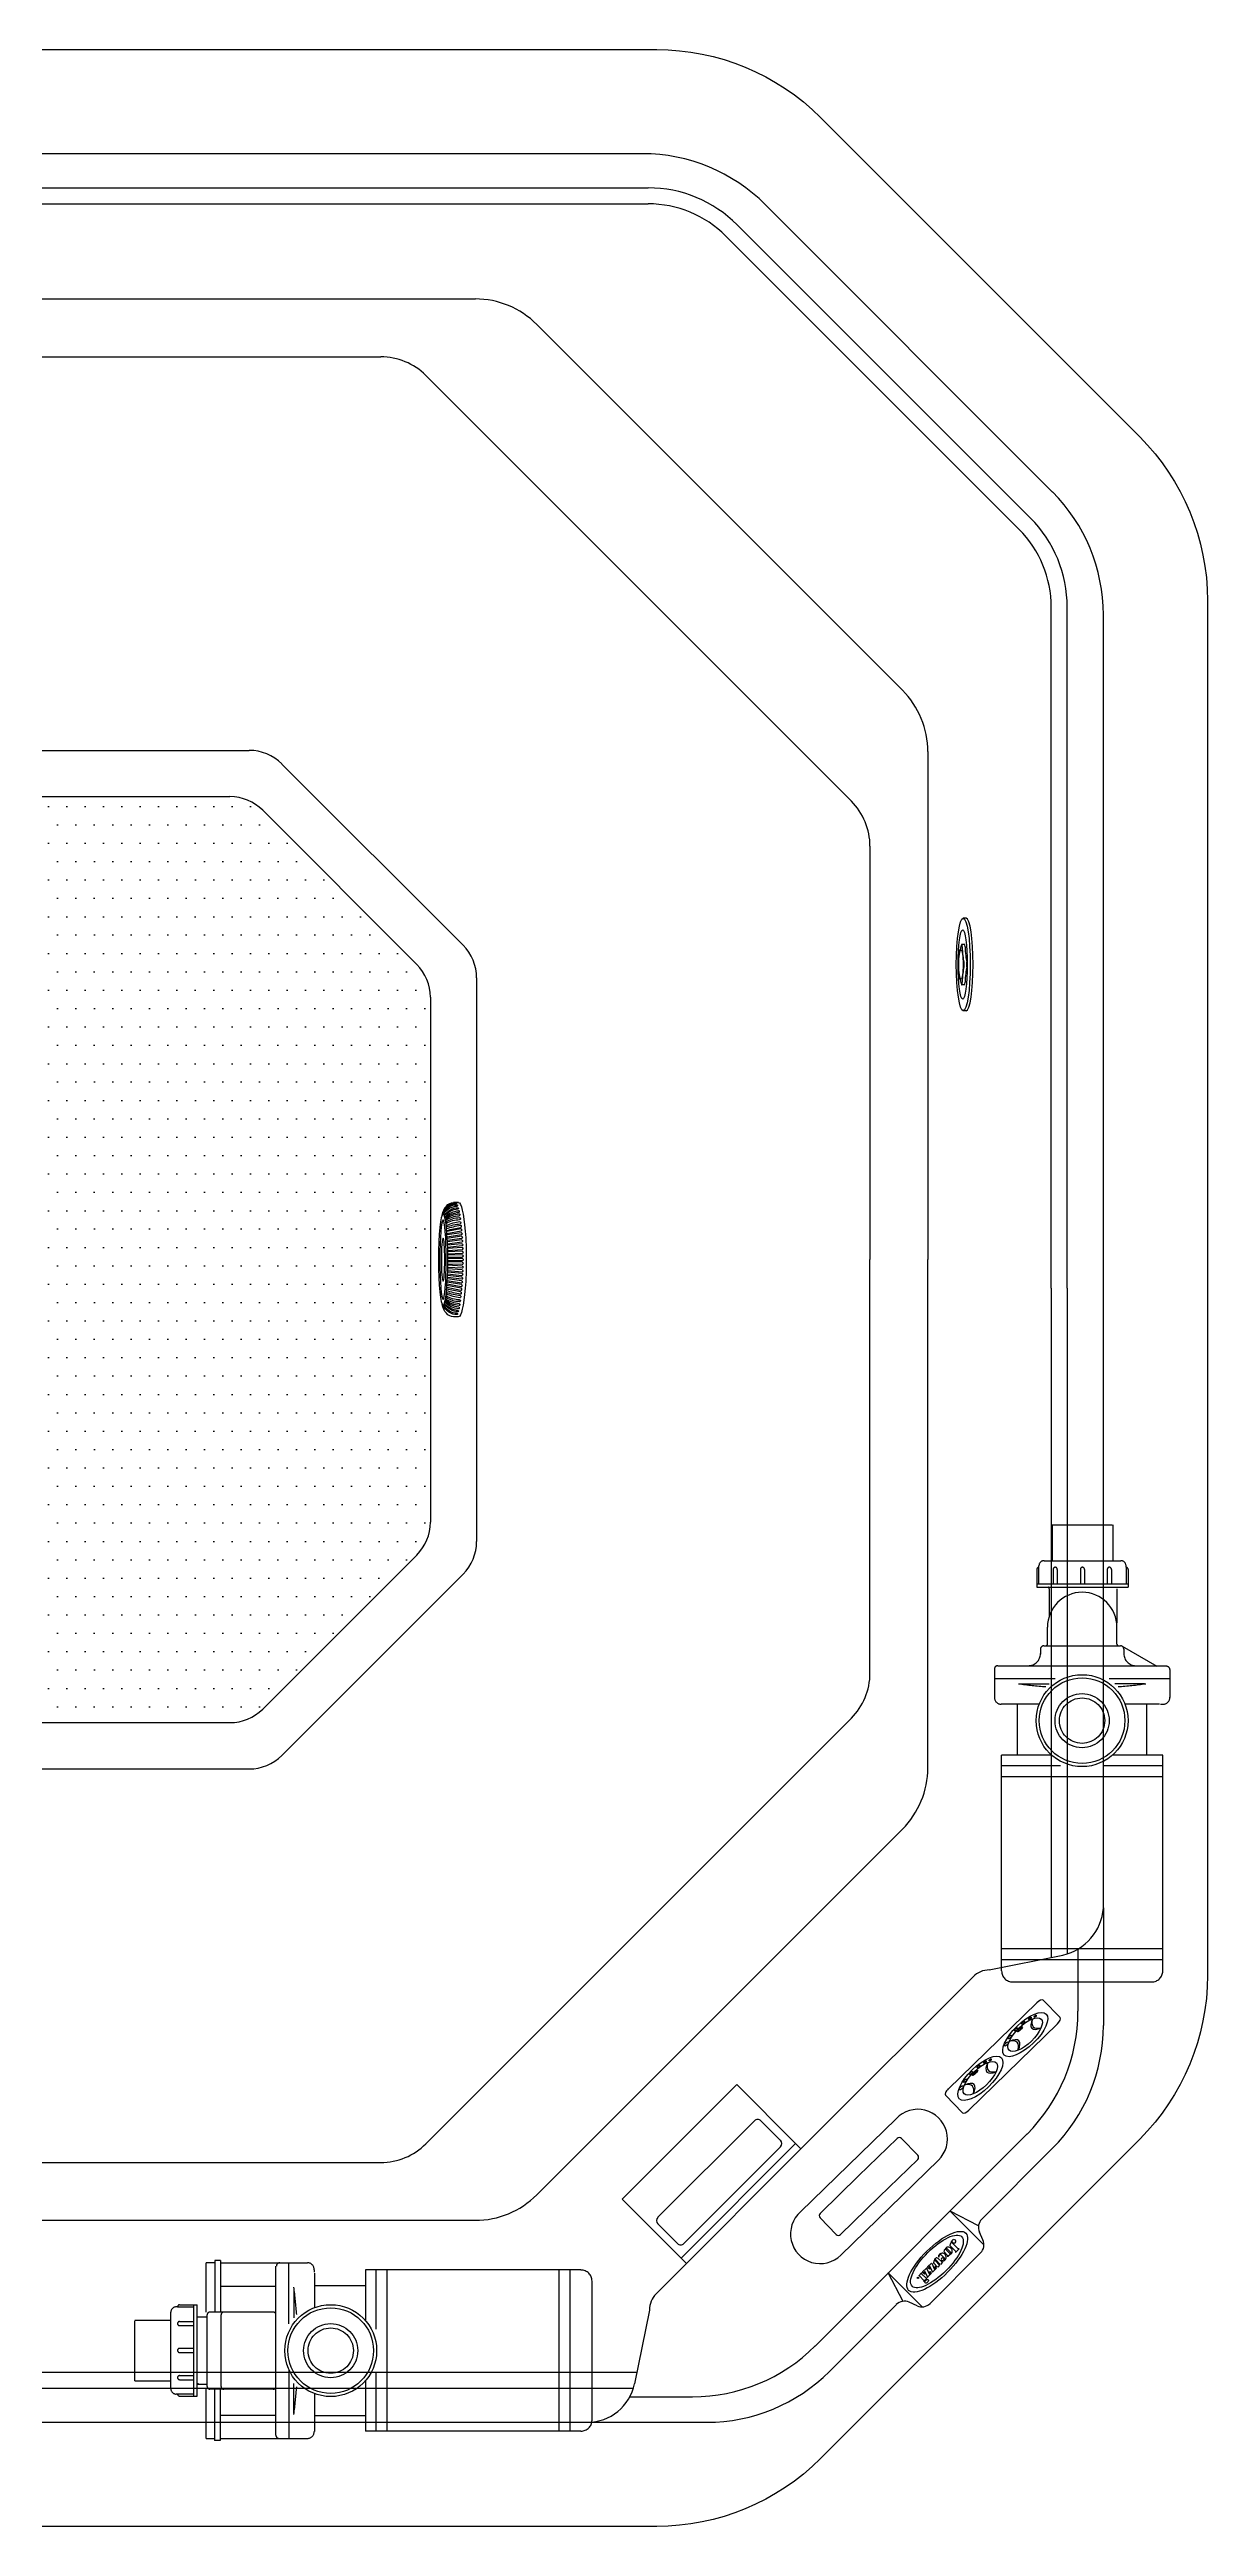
# Model space of a CAD drawing. Header units: millimetres. Extents: x -1154.73 to -1152.59, y 2260.96 to 2263.1.
# Drawn here: x -1153.588 to -1152.587, y 2260.955 to 2263.095 of the extents above; entities that cross this region are included whole.
import ezdxf
from ezdxf.enums import TextEntityAlignment as Align

# ---------------------------------------------------------------- set-up
doc = ezdxf.new("R2010")
doc.units = ezdxf.units.MM
doc.header["$LTSCALE"] = 10
doc.linetypes.add('HIDDEN', pattern=[0.375, 0.25, -0.125])
for name, color, linetype in [('dim2', 1, 'Continuous'), ('jacuzzi', 1, 'Continuous'), ('LCOTA02', 1, 'Continuous')]:
    doc.layers.add(name, color=color, linetype=linetype)
doc.styles.add('ROMANS', font='romans', dxfattribs={"height": 4})

# ---------------------------------------------------------------- blocks, each defined once
blk = doc.blocks.new('*E3')
at = {"layer": 'LCOTA02'}
for centre, start_param, end_param in [((14.6, 54.8), 6.283185, 7.661464), ((14.6, 25.2), 1.763314, 3.141593)]:
    blk.add_ellipse(centre, major_axis=(0, 2.68), ratio=0.3, start_param=start_param, end_param=end_param, dxfattribs=at)

msp = doc.modelspace()

# ---------------------------------------------------------------- hatches: boundary and pattern name
at = {"layer": 'dim2'}
h = msp.add_hatch(dxfattribs=at)
h.set_pattern_fill('DOTS', color=256, scale=0.01, style=0)
h.paths.add_polyline_path([(-1153.8854, 2261.6499, -0.198912), (-1153.9137, 2261.6616), (-1154.0468, 2261.7947, -0.198912), (-1154.0585, 2261.823), (-1154.0585, 2262.2767, -0.198912), (-1154.0468, 2262.305), (-1153.9137, 2262.4381, -0.198912), (-1153.8854, 2262.4499), (-1153.4317, 2262.4499, -0.198912), (-1153.4034, 2262.4381), (-1153.2702, 2262.305, -0.198912), (-1153.2585, 2262.2767), (-1153.2585, 2261.823, -0.198912), (-1153.2702, 2261.7947), (-1153.4034, 2261.6616, -0.198912), (-1153.4317, 2261.6499)])

# ---------------------------------------------------------------- linework, layer by layer
at = {"layer": 'jacuzzi'}
for p, q in [((-1153.0751, 2263.0054), (-1154.2385, 2263.0054)), ((-1153.6585, 2262.9759), (-1153.0703, 2262.9759)), ((-1153.6585, 2262.9621), (-1153.0703, 2262.9621)), ((-1152.7399, 2262.6906), (-1152.9933, 2262.944)), ((-1152.7207, 2262.7131), (-1152.9691, 2262.9615)), ((-1152.7497, 2262.6808), (-1153.0031, 2262.9342)), ((-1154.0974, 2262.8799), (-1153.2196, 2262.8799)), ((-1153.1665, 2262.8579), (-1152.8505, 2262.5418)), ((-1154.0157, 2262.8299), (-1153.3013, 2262.8299)), ((-1153.2624, 2262.8137), (-1152.8946, 2262.446)), ((-1152.7219, 2262.0254), (-1152.7219, 2262.6136)), ((-1152.708, 2262.0254), (-1152.708, 2262.6136)), ((-1152.6768, 2261.4898), (-1152.6768, 2262.6071)), ((-1153.9019, 2262.4899), (-1153.4151, 2262.4899)), ((-1153.3868, 2262.4781), (-1153.2302, 2262.3216)), ((-1152.8285, 2262.4888), (-1152.8285, 2262.0499)), ((-1153.8854, 2262.4499), (-1153.4317, 2262.4499)), ((-1153.4034, 2262.4381), (-1153.2702, 2262.305)), ((-1152.8785, 2262.4071), (-1152.8785, 2262.0499)), ((-1152.7954, 2262.3449), (-1152.7979, 2262.3449)), ((-1152.7967, 2262.3223), (-1152.7995, 2262.3223)), ((-1153.2185, 2262.2933), (-1153.2185, 2261.8064)), ((-1152.7967, 2262.2874), (-1152.7992, 2262.2874)), ((-1153.2585, 2262.2767), (-1153.2585, 2261.823)), ((-1152.7954, 2262.2649), (-1152.7979, 2262.2649)), ((-1153.2343, 2262.0993), (-1153.2385, 2262.0992)), ((-1153.2343, 2262.0993), (-1153.2385, 2262.0992)), ((-1153.2322, 2262.0764), (-1153.2443, 2262.0741)), ((-1153.232, 2262.0745), (-1153.2442, 2262.0721)), ((-1153.2319, 2262.0732), (-1153.2441, 2262.0712)), ((-1153.2317, 2262.0713), (-1153.244, 2262.0692)), ((-1153.2316, 2262.0701), (-1153.2439, 2262.0683)), ((-1153.2315, 2262.0681), (-1153.2438, 2262.0663)), ((-1153.2314, 2262.0669), (-1153.2438, 2262.0654)), ((-1153.2313, 2262.0649), (-1153.2437, 2262.0634)), ((-1153.2312, 2262.0637), (-1153.2437, 2262.0625)), ((-1153.2311, 2262.0617), (-1153.2436, 2262.0605)), ((-1153.2311, 2262.0605), (-1153.2436, 2262.0595)), ((-1153.231, 2262.0585), (-1153.2435, 2262.0576)), ((-1153.231, 2262.0573), (-1153.2435, 2262.0566)), ((-1153.2309, 2262.0553), (-1153.2435, 2262.0547)), ((-1153.2309, 2262.0541), (-1153.2435, 2262.0537)), ((-1153.2309, 2262.0521), (-1153.2435, 2262.0518)), ((-1153.2309, 2262.0476), (-1153.2435, 2262.0479)), ((-1153.2309, 2262.0457), (-1153.2435, 2262.046)), ((-1153.2309, 2262.0444), (-1153.2435, 2262.045)), ((-1153.2308, 2262.0508), (-1153.2434, 2262.0508)), ((-1153.2308, 2262.0489), (-1153.2434, 2262.0489)), ((-1152.8785, 2261.6926), (-1152.8785, 2262.0499)), ((-1152.8285, 2261.6109), (-1152.8285, 2262.0499)), ((-1153.2322, 2262.0233), (-1153.2443, 2262.0257)), ((-1153.232, 2262.0252), (-1153.2442, 2262.0276)), ((-1153.2319, 2262.0265), (-1153.2441, 2262.0286)), ((-1153.2317, 2262.0284), (-1153.244, 2262.0305)), ((-1153.2316, 2262.0297), (-1153.2439, 2262.0315)), ((-1153.2314, 2262.0329), (-1153.2438, 2262.0344)), ((-1153.2315, 2262.0316), (-1153.2438, 2262.0334)), ((-1153.2312, 2262.036), (-1153.2437, 2262.0373)), ((-1153.2313, 2262.0348), (-1153.2437, 2262.0363)), ((-1153.2311, 2262.0392), (-1153.2436, 2262.0402)), ((-1153.2311, 2262.038), (-1153.2436, 2262.0392)), ((-1153.231, 2262.0425), (-1153.2435, 2262.0431)), ((-1153.231, 2262.0412), (-1153.2435, 2262.0421)), ((-1152.7219, 2262.0254), (-1152.7219, 2261.447)), ((-1152.708, 2262.0254), (-1152.708, 2261.4498)), ((-1153.2343, 2262.0004), (-1153.2385, 2262.0005)), ((-1153.4034, 2261.6616), (-1153.2702, 2261.7947)), ((-1153.3868, 2261.6216), (-1153.2302, 2261.7781)), ((-1153.8854, 2261.6499), (-1153.4317, 2261.6499)), ((-1153.2624, 2261.286), (-1152.8946, 2261.6537)), ((-1153.9019, 2261.6099), (-1153.4151, 2261.6099)), ((-1153.1665, 2261.2418), (-1152.8505, 2261.5579)), ((-1152.6768, 2261.4898), (-1152.6768, 2261.3882)), ((-1152.7754, 2261.4362), (-1152.7118, 2261.4491)), ((-1152.6988, 2261.4544), (-1152.6988, 2261.4005)), ((-1152.7894, 2261.4304), (-1152.9264, 2261.2934)), ((-1152.8109, 2261.3333), (-1152.7343, 2261.4079)), ((-1152.7141, 2261.395), (-1152.7289, 2261.4101)), ((-1152.7165, 2261.3896), (-1152.7931, 2261.315)), ((-1153.0926, 2261.2383), (-1152.9937, 2261.3371)), ((-1152.9428, 2261.2862), (-1152.9937, 2261.3371)), ((-1152.8133, 2261.328), (-1152.7986, 2261.3128)), ((-1153.0619, 2261.2225), (-1152.9784, 2261.3059)), ((-1152.9559, 2261.289), (-1152.9728, 2261.3059)), ((-1152.9386, 2261.2272), (-1152.8559, 2261.3077)), ((-1153.0634, 2261.1564), (-1152.9264, 2261.2934)), ((-1153.0417, 2261.1873), (-1152.9428, 2261.2862)), ((-1153.0417, 2261.1873), (-1152.9428, 2261.2862)), ((-1153.0393, 2261.1999), (-1152.9559, 2261.2834)), ((-1152.9385, 2261.2819), (-1152.9428, 2261.2862)), ((-1152.7427, 2261.2945), (-1152.9259, 2261.1113)), ((-1152.8883, 2261.2582), (-1152.8549, 2261.2907)), ((-1152.8512, 2261.2906), (-1152.8372, 2261.2762)), ((-1152.7819, 2261.2209), (-1152.7207, 2261.2821)), ((-1154.0157, 2261.2699), (-1153.3013, 2261.2699)), ((-1152.8883, 2261.2582), (-1152.9216, 2261.2258)), ((-1152.9037, 2261.1897), (-1152.8194, 2261.2718)), ((-1152.8706, 2261.2401), (-1152.8373, 2261.2725)), ((-1153.0417, 2261.1873), (-1153.0926, 2261.2383)), ((-1152.8706, 2261.2401), (-1152.9039, 2261.2076)), ((-1154.0974, 2261.2199), (-1153.2196, 2261.2199)), ((-1153.045, 2261.1999), (-1153.0619, 2261.2168)), ((-1152.9216, 2261.2221), (-1152.9077, 2261.2077)), ((-1152.78, 2261.1986), (-1152.8093, 2261.2279)), ((-1152.7848, 2261.215), (-1152.8093, 2261.2279)), ((-1152.7809, 2261.203), (-1152.7839, 2261.2097)), ((-1152.7829, 2261.1918), (-1152.8266, 2261.148)), ((-1152.8193, 2261.1886), (-1152.819, 2261.1883)), ((-1152.8193, 2261.1886), (-1152.819, 2261.1883)), ((-1152.8171, 2261.19), (-1152.8142, 2261.1872)), ((-1152.8171, 2261.19), (-1152.8142, 2261.1872)), ((-1152.8111, 2261.1893), (-1152.8148, 2261.1929)), ((-1152.8111, 2261.1893), (-1152.8148, 2261.1929)), ((-1152.8134, 2261.1948), (-1152.8137, 2261.1951)), ((-1152.8134, 2261.1948), (-1152.8137, 2261.1951)), ((-1152.8114, 2261.1888), (-1152.8111, 2261.1891)), ((-1152.8114, 2261.1888), (-1152.8111, 2261.1891)), ((-1152.8113, 2261.1885), (-1152.8114, 2261.1886)), ((-1152.8113, 2261.1885), (-1152.8114, 2261.1886)), ((-1152.8091, 2261.1905), (-1152.8111, 2261.1885)), ((-1152.8091, 2261.1905), (-1152.8111, 2261.1885)), ((-1152.8043, 2261.193), (-1152.8096, 2261.1982)), ((-1152.8043, 2261.193), (-1152.8096, 2261.1982)), ((-1152.8091, 2261.1907), (-1152.8091, 2261.1907)), ((-1152.8091, 2261.1907), (-1152.8091, 2261.1907)), ((-1152.8079, 2261.2008), (-1152.8023, 2261.1952)), ((-1152.8079, 2261.2008), (-1152.8023, 2261.1952)), ((-1152.8047, 2261.1926), (-1152.8043, 2261.193)), ((-1152.8047, 2261.1926), (-1152.8043, 2261.193)), ((-1152.8046, 2261.1923), (-1152.8047, 2261.1924)), ((-1152.8046, 2261.1923), (-1152.8047, 2261.1924)), ((-1152.8016, 2261.195), (-1152.8044, 2261.1923)), ((-1152.8016, 2261.195), (-1152.8044, 2261.1923)), ((-1152.8021, 2261.1952), (-1152.802, 2261.1953)), ((-1152.8021, 2261.1952), (-1152.802, 2261.1953)), ((-1152.8018, 2261.1953), (-1152.8016, 2261.1952)), ((-1152.8018, 2261.1953), (-1152.8016, 2261.1952)), ((-1153.0374, 2261.183), (-1153.0417, 2261.1873)), ((-1152.8335, 2261.1451), (-1152.8628, 2261.1744)), ((-1152.8498, 2261.1499), (-1152.8628, 2261.1744)), ((-1152.834, 2261.1744), (-1152.8364, 2261.172)), ((-1152.8364, 2261.1719), (-1152.8363, 2261.1718)), ((-1152.8339, 2261.1744), (-1152.8338, 2261.1743)), ((-1152.8297, 2261.1787), (-1152.8331, 2261.1753)), ((-1152.8331, 2261.1752), (-1152.8315, 2261.1735)), ((-1152.8314, 2261.1763), (-1152.8289, 2261.1707)), ((-1152.8311, 2261.1738), (-1152.8314, 2261.1735)), ((-1152.8296, 2261.1786), (-1152.8271, 2261.1731)), ((-1152.8253, 2261.183), (-1152.8288, 2261.1796)), ((-1152.8253, 2261.183), (-1152.8288, 2261.1796)), ((-1152.8288, 2261.1795), (-1152.8271, 2261.1779)), ((-1152.8253, 2261.1742), (-1152.8288, 2261.1707)), ((-1152.8271, 2261.1806), (-1152.8246, 2261.175)), ((-1152.8268, 2261.1781), (-1152.827, 2261.1779)), ((-1152.8267, 2261.1757), (-1152.8269, 2261.1755)), ((-1152.8253, 2261.1743), (-1152.8266, 2261.1757)), ((-1152.8252, 2261.183), (-1152.8228, 2261.1775)), ((-1152.8209, 2261.1786), (-1152.8245, 2261.175)), ((-1152.8224, 2261.18), (-1152.8226, 2261.1799)), ((-1152.8224, 2261.18), (-1152.8226, 2261.1799)), ((-1152.8209, 2261.1787), (-1152.8223, 2261.18)), ((-1152.8184, 2261.1811), (-1152.82, 2261.1795)), ((-1152.8184, 2261.1811), (-1152.82, 2261.1795)), ((-1152.8164, 2261.1839), (-1152.8195, 2261.187)), ((-1152.8164, 2261.1839), (-1152.8195, 2261.187)), ((-1152.8158, 2261.1838), (-1152.8177, 2261.1818)), ((-1152.8158, 2261.1838), (-1152.8177, 2261.1818)), ((-1152.8161, 2261.1841), (-1152.8163, 2261.1839)), ((-1152.8161, 2261.1841), (-1152.8163, 2261.1839)), ((-1152.816, 2261.1841), (-1152.8158, 2261.1839)), ((-1152.816, 2261.1841), (-1152.8158, 2261.1839)), ((-1152.9135, 2261.0893), (-1152.8558, 2261.147)), ((-1152.8378, 2261.146), (-1152.8446, 2261.1491)), ((-1153.0692, 2261.1423), (-1153.0821, 2261.0787)), ((-1153.6585, 2261.0887), (-1153.0801, 2261.0887)), ((-1153.6585, 2261.0749), (-1153.083, 2261.0749)), ((-1153.0861, 2261.0674), (-1153.0319, 2261.0674)), ((-1154.2385, 2261.0454), (-1153.1228, 2261.0454)), ((-1153.1228, 2261.0454), (-1153.0196, 2261.0454))]:
    msp.add_line(p, q, dxfattribs=at)
at = {"layer": 'jacuzzi', "linetype": 'HIDDEN'}
for p, q in [((-1152.7211, 2261.8208), (-1152.7211, 2261.7898)), ((-1152.7211, 2261.8208), (-1152.6729, 2261.8208)), ((-1152.721, 2261.8208), (-1152.721, 2261.7898)), ((-1152.721, 2261.8208), (-1152.6691, 2261.8208)), ((-1152.6765, 2261.8208), (-1152.6729, 2261.8208)), ((-1152.6729, 2261.8208), (-1152.6692, 2261.8208)), ((-1152.6686, 2261.8208), (-1152.6686, 2261.7898)), ((-1152.7281, 2261.7898), (-1152.6617, 2261.7898)), ((-1152.728, 2261.7898), (-1152.6617, 2261.7898)), ((-1152.7343, 2261.7699), (-1152.6554, 2261.7699)), ((-1152.7343, 2261.7669), (-1152.6554, 2261.7669)), ((-1152.7325, 2261.7699), (-1152.7325, 2261.7853)), ((-1152.7238, 2261.7662), (-1152.7238, 2261.7657)), ((-1152.6572, 2261.7841), (-1152.6572, 2261.7853)), ((-1152.6572, 2261.7841), (-1152.6572, 2261.7853)), ((-1152.6572, 2261.7841), (-1152.6572, 2261.7699)), ((-1152.7237, 2261.7654), (-1152.7237, 2261.7417)), ((-1152.6653, 2261.7654), (-1152.6653, 2261.7362)), ((-1152.7252, 2261.7177), (-1152.7252, 2261.7325)), ((-1152.6651, 2261.7177), (-1152.6651, 2261.7325)), ((-1152.7311, 2261.7134), (-1152.7311, 2261.709)), ((-1152.7283, 2261.7162), (-1152.662, 2261.7162)), ((-1152.6606, 2261.7159), (-1152.6306, 2261.6986)), ((-1152.6592, 2261.7134), (-1152.6592, 2261.7095)), ((-1152.771, 2261.6957), (-1152.771, 2261.6872)), ((-1152.771, 2261.6886), (-1152.771, 2261.6718)), ((-1152.771, 2261.6886), (-1152.771, 2261.6718)), ((-1152.771, 2261.6879), (-1152.7185, 2261.6879)), ((-1152.7681, 2261.699), (-1152.6222, 2261.699)), ((-1152.7492, 2261.6835), (-1152.7236, 2261.6835)), ((-1152.6719, 2261.6879), (-1152.6193, 2261.6879)), ((-1152.6412, 2261.6835), (-1152.6668, 2261.6835)), ((-1152.6193, 2261.6957), (-1152.6193, 2261.6716)), ((-1152.7628, 2261.6658), (-1152.765, 2261.6658)), ((-1152.7628, 2261.6658), (-1152.765, 2261.6658)), ((-1152.7512, 2261.6658), (-1152.7512, 2261.6217)), ((-1152.6392, 2261.6217), (-1152.6392, 2261.6658)), ((-1152.6275, 2261.6658), (-1152.6253, 2261.6658)), ((-1152.6275, 2261.6658), (-1152.6253, 2261.6658)), ((-1152.7648, 2261.4354), (-1152.7648, 2261.6217)), ((-1152.7213, 2261.6217), (-1152.7648, 2261.6217)), ((-1152.7512, 2261.6217), (-1152.7648, 2261.6217)), ((-1152.6255, 2261.6217), (-1152.6692, 2261.6217)), ((-1152.6275, 2261.6217), (-1152.6633, 2261.6217)), ((-1152.6255, 2261.6217), (-1152.6633, 2261.6217)), ((-1152.6275, 2261.6217), (-1152.6633, 2261.6217)), ((-1152.6255, 2261.4354), (-1152.6255, 2261.6217)), ((-1152.7139, 2261.6127), (-1152.7648, 2261.6127)), ((-1152.6255, 2261.6031), (-1152.7648, 2261.6031)), ((-1152.6255, 2261.6127), (-1152.6766, 2261.6127)), ((-1152.6255, 2261.4544), (-1152.7648, 2261.4544)), ((-1152.6255, 2261.4449), (-1152.7648, 2261.4449)), ((-1152.635, 2261.4258), (-1152.7552, 2261.4258)), ((-1153.4524, 2261.1406), (-1153.4524, 2261.1832)), ((-1153.4448, 2261.1832), (-1153.4524, 2261.1832)), ((-1153.4448, 2261.1851), (-1153.4448, 2261.1406)), ((-1153.44, 2261.1851), (-1153.4448, 2261.1851)), ((-1153.44, 2261.1851), (-1153.44, 2261.1406)), ((-1153.44, 2261.1832), (-1153.3646, 2261.1832)), ((-1153.392, 2261.0343), (-1153.392, 2261.1803)), ((-1153.3809, 2261.1306), (-1153.3809, 2261.1832)), ((-1153.3587, 2261.175), (-1153.3587, 2261.1772)), ((-1153.3587, 2261.175), (-1153.3587, 2261.1772)), ((-1153.1283, 2261.177), (-1153.3146, 2261.177)), ((-1153.3146, 2261.177), (-1153.3146, 2261.1333)), ((-1153.3146, 2261.177), (-1153.3146, 2261.1392)), ((-1153.3146, 2261.1749), (-1153.3146, 2261.1392)), ((-1153.3146, 2261.1749), (-1153.3146, 2261.1392)), ((-1153.3056, 2261.177), (-1153.3056, 2261.1259)), ((-1153.2961, 2261.177), (-1153.2961, 2261.0377)), ((-1153.1474, 2261.177), (-1153.1474, 2261.0377)), ((-1153.1379, 2261.177), (-1153.1379, 2261.0377)), ((-1153.1188, 2261.1674), (-1153.1188, 2261.0473)), ((-1153.4629, 2261.068), (-1153.4629, 2261.1469)), ((-1153.4599, 2261.068), (-1153.4599, 2261.1469)), ((-1153.44, 2261.163), (-1153.392, 2261.163)), ((-1153.3764, 2261.1613), (-1153.3764, 2261.1357)), ((-1153.3146, 2261.1632), (-1153.3587, 2261.1632)), ((-1153.5138, 2261.1337), (-1153.4828, 2261.1337)), ((-1153.5138, 2261.1295), (-1153.5138, 2261.1332)), ((-1153.5138, 2261.0813), (-1153.5138, 2261.1332)), ((-1153.5138, 2261.1258), (-1153.5138, 2261.1295)), ((-1153.5138, 2261.0813), (-1153.5138, 2261.1295)), ((-1153.4828, 2261.0743), (-1153.4828, 2261.1406)), ((-1153.4828, 2261.0743), (-1153.4828, 2261.1406)), ((-1153.477, 2261.1451), (-1153.4783, 2261.1451)), ((-1153.477, 2261.1451), (-1153.4783, 2261.1451)), ((-1153.477, 2261.1451), (-1153.4629, 2261.1451)), ((-1153.4599, 2261.1364), (-1153.4524, 2261.1364)), ((-1153.4514, 2261.0764), (-1153.4514, 2261.1382)), ((-1153.3943, 2261.1406), (-1153.449, 2261.1406)), ((-1153.4394, 2261.0764), (-1153.4394, 2261.1382)), ((-1153.5138, 2261.0813), (-1153.4828, 2261.0813)), ((-1153.5138, 2261.0813), (-1153.4828, 2261.0813)), ((-1153.3806, 2261.0315), (-1153.3806, 2261.0906)), ((-1153.3146, 2261.0812), (-1153.3146, 2261.0377)), ((-1153.3056, 2261.0886), (-1153.3056, 2261.0377)), ((-1153.4629, 2261.0698), (-1153.4783, 2261.0698)), ((-1153.4599, 2261.0784), (-1153.4524, 2261.0784)), ((-1153.4592, 2261.0785), (-1153.4587, 2261.0785)), ((-1153.4524, 2261.0315), (-1153.4524, 2261.0741)), ((-1153.3943, 2261.074), (-1153.449, 2261.074)), ((-1153.445, 2261.074), (-1153.445, 2261.0296)), ((-1153.4402, 2261.074), (-1153.4402, 2261.0296)), ((-1153.3764, 2261.0533), (-1153.3764, 2261.0788)), ((-1153.4402, 2261.0517), (-1153.392, 2261.0517)), ((-1153.3587, 2261.0513), (-1153.3146, 2261.0513)), ((-1153.3587, 2261.0396), (-1153.3587, 2261.0375)), ((-1153.3587, 2261.0396), (-1153.3587, 2261.0375)), ((-1153.3146, 2261.0513), (-1153.3146, 2261.0377)), ((-1153.4524, 2261.0315), (-1153.445, 2261.0315)), ((-1153.4402, 2261.0296), (-1153.445, 2261.0296)), ((-1153.4402, 2261.0315), (-1153.3648, 2261.0315)), ((-1153.3891, 2261.0315), (-1153.3806, 2261.0315)), ((-1153.3887, 2261.0315), (-1153.3801, 2261.0315)), ((-1153.3815, 2261.0315), (-1153.3648, 2261.0315)), ((-1153.1283, 2261.0377), (-1153.3146, 2261.0377))]:
    msp.add_line(p, q, dxfattribs=at)
at = {"layer": 'jacuzzi', "color": 3}
msp.add_lwpolyline([(-1154.6682, 2261.29, -0.198912), (-1154.7268, 2261.4314), (-1154.7268, 2262.6194, -0.198912), (-1154.6682, 2262.7608), (-1154.3922, 2263.0368, -0.198912), (-1154.2508, 2263.0954), (-1153.0628, 2263.0954, -0.198912), (-1152.9214, 2263.0368), (-1152.6454, 2262.7608, -0.198912), (-1152.5868, 2262.6194), (-1152.5868, 2261.4314, -0.198912), (-1152.6454, 2261.29), (-1152.9214, 2261.014, -0.198912), (-1153.0628, 2260.9554), (-1154.2508, 2260.9554, -0.198912), (-1154.3922, 2261.014)], format="xyb", close=True, dxfattribs=at)
at = {"layer": 'jacuzzi', "linetype": 'HIDDEN'}
for points in [[(-1152.7343, 2261.7823), (-1152.7343, 2261.7669)], [(-1152.7202, 2261.7823), (-1152.7202, 2261.7699)], [(-1152.7166, 2261.7823), (-1152.7166, 2261.7699)], [(-1152.6967, 2261.7823), (-1152.6967, 2261.7699)], [(-1152.6931, 2261.7823), (-1152.6931, 2261.7699)], [(-1152.6734, 2261.7823), (-1152.6734, 2261.7699)], [(-1152.6698, 2261.7823), (-1152.6698, 2261.7699)], [(-1152.6554, 2261.7823), (-1152.6554, 2261.7669)], [(-1152.7323, 2261.6658), (-1152.7562, 2261.6658), (-1152.7628, 2261.6658)], [(-1152.7512, 2261.6658), (-1152.7562, 2261.6658), (-1152.7628, 2261.6658)], [(-1152.6282, 2261.6658), (-1152.6581, 2261.6658)], [(-1153.3587, 2261.1743), (-1153.3587, 2261.1443)], [(-1153.4752, 2261.1469), (-1153.4599, 2261.1469)], [(-1153.4752, 2261.1325), (-1153.4629, 2261.1325)], [(-1153.4752, 2261.1289), (-1153.4629, 2261.1289)], [(-1153.4752, 2261.1093), (-1153.4629, 2261.1093)], [(-1153.4752, 2261.1057), (-1153.4629, 2261.1057)], [(-1153.4752, 2261.0858), (-1153.4629, 2261.0858)], [(-1153.4752, 2261.0822), (-1153.4629, 2261.0822)], [(-1153.4752, 2261.068), (-1153.4599, 2261.068)], [(-1153.3587, 2261.0702), (-1153.3587, 2261.0463), (-1153.3587, 2261.0396)], [(-1153.3587, 2261.0513), (-1153.3587, 2261.0463), (-1153.3587, 2261.0396)]]:
    msp.add_lwpolyline(points, dxfattribs=at)
at = {"layer": 'jacuzzi'}
msp.add_lwpolyline([(-1152.8127, 2261.1943), (-1152.8099, 2261.1915, 1), (-1152.8088, 2261.1925), (-1152.8117, 2261.1953, 1)], format="xyb", close=True, dxfattribs=at)
msp.add_lwpolyline([(-1152.8127, 2261.1943), (-1152.8099, 2261.1915, 1), (-1152.8088, 2261.1925), (-1152.8117, 2261.1953, 1)], format="xyb", close=True, dxfattribs=at)
for points in [[(-1152.8358, 2261.1718), (-1152.8319, 2261.1679, -0.309408), (-1152.8319, 2261.1678, 0.090701), (-1152.8321, 2261.167, 0.365017), (-1152.832, 2261.1669), (-1152.8319, 2261.1669, 0.451807), (-1152.8317, 2261.167, -0.178007), (-1152.8313, 2261.1679)], [(-1152.8313, 2261.1678), (-1152.8294, 2261.1697, 0.414214), (-1152.8294, 2261.1699), (-1152.8297, 2261.1701, 0.414214), (-1152.8298, 2261.1701), (-1152.8299, 2261.1699, -0.414214), (-1152.83, 2261.1699), (-1152.8339, 2261.1738)], [(-1152.8227, 2261.1859, 0.062974), (-1152.8236, 2261.1833, 0.257829), (-1152.8234, 2261.1828), (-1152.8201, 2261.1795)], [(-1152.8227, 2261.1859, 0.062974), (-1152.8236, 2261.1833, 0.257829), (-1152.8234, 2261.1828), (-1152.8201, 2261.1795)], [(-1152.8178, 2261.1818), (-1152.8217, 2261.1857, 0.135484), (-1152.8218, 2261.1858, 0.597309), (-1152.8223, 2261.1852, 0.11277), (-1152.8223, 2261.1851), (-1152.8184, 2261.1812)], [(-1152.8178, 2261.1818), (-1152.8217, 2261.1857, 0.135484), (-1152.8218, 2261.1858, 0.597309), (-1152.8223, 2261.1852, 0.11277), (-1152.8223, 2261.1851), (-1152.8184, 2261.1812)]]:
    msp.add_lwpolyline(points, format="xyb", dxfattribs=at)
at = {"layer": 'jacuzzi', "linetype": 'HIDDEN'}
for centre, radius in [((-1152.6952, 2261.6516), 0.0397), ((-1152.6952, 2261.6516), 0.037), ((-1152.6952, 2261.6516), 0.0234), ((-1152.6952, 2261.6516), 0.0196), ((-1153.3446, 2261.1073), 0.0397), ((-1153.3446, 2261.1073), 0.037), ((-1153.3446, 2261.1073), 0.0234), ((-1153.3446, 2261.1073), 0.0196)]:
    msp.add_circle(centre, radius, dxfattribs=at)
at = {"layer": 'jacuzzi'}
msp.add_circle((-1152.837, 2261.1702), 0.000616, dxfattribs=at)
for centre, radius, start, end in [((-1153.0751, 2262.8554), 0.15, 44.9992, 90), ((-1153.0703, 2262.867), 0.1089, 45, 90), ((-1153.0703, 2262.867), 0.0951, 45, 90), ((-1153.2196, 2262.8049), 0.075, 45, 90), ((-1153.3013, 2262.7749), 0.055, 45, 90), ((-1152.8268, 2262.6071), 0.15, 0, 44.9992), ((-1152.8169, 2262.6136), 0.1089, 0, 45), ((-1152.8169, 2262.6136), 0.0951, 0, 45), ((-1152.9035, 2262.4888), 0.075, 0, 45), ((-1153.4151, 2262.4499), 0.04, 45, 90), ((-1153.4317, 2262.4099), 0.04, 45, 90), ((-1152.9335, 2262.4071), 0.055, 0, 45), ((-1153.2985, 2262.2767), 0.04, 0, 45), ((-1153.2585, 2262.2933), 0.04, 0, 45), ((-1153.2985, 2261.823), 0.04, 315, 0), ((-1153.2585, 2261.8064), 0.04, 315, 0), ((-1152.9335, 2261.6926), 0.055, 315, 0), ((-1153.4317, 2261.6899), 0.04, 270, 315), ((-1153.4151, 2261.6499), 0.04, 270, 315), ((-1152.9035, 2261.6109), 0.075, 315, 0), ((-1152.7222, 2261.4934), 0.0456, 283.2613, 355.3683), ((-1152.7754, 2261.4163), 0.0199, 90, 135), ((-1152.8488, 2261.4005), 0.15, 315, 0), ((-1152.8268, 2261.3882), 0.15, 315, 0), ((-1152.9756, 2261.3031), 0.004, 45, 135.0079), ((-1152.8372, 2261.2902), 0.0256, 314.2233, 136.8487), ((-1153.3013, 2261.3249), 0.055, 270, 315), ((-1152.9587, 2261.2862), 0.004, 315.0079, 45), ((-1152.8531, 2261.2888), 0.00262, 44.2233, 134.2233), ((-1152.8391, 2261.2744), 0.00262, 314.2233, 44.2233), ((-1153.2196, 2261.2949), 0.075, 270, 315), ((-1153.0591, 2261.2196), 0.004, 135.0079, 225), ((-1152.9216, 2261.2081), 0.0256, 131.5978, 314.2233), ((-1152.9198, 2261.2239), 0.00262, 134.2233, 224.2233), ((-1152.7748, 2261.2139), 0.01, 135, 204.444), ((-1153.0421, 2261.2027), 0.004, 225, 315.0079), ((-1152.9058, 2261.2095), 0.00262, 224.2233, 314.2233), ((-1152.8158, 2261.1883), 0.00362, 160.0009, 173.9067), ((-1152.8158, 2261.1883), 0.00362, 160.0009, 173.9067), ((-1152.8193, 2261.1887), 0.0000882, 174.1289, 224.9978), ((-1152.8193, 2261.1887), 0.0000882, 174.1289, 224.9978), ((-1152.8162, 2261.1881), 0.00331, 106.6801, 154.341), ((-1152.8162, 2261.1881), 0.00331, 106.6801, 154.341), ((-1152.8189, 2261.1884), 0.0000882, 224.9978, 9.8562), ((-1152.8189, 2261.1884), 0.0000882, 224.9978, 9.8562), ((-1152.8172, 2261.1887), 0.0017, 160.2681, 189.8562), ((-1152.8172, 2261.1887), 0.0017, 160.2681, 189.8562), ((-1152.8168, 2261.1885), 0.00206, 123.575, 159.2174), ((-1152.8168, 2261.1885), 0.00206, 123.575, 159.2174), ((-1152.8177, 2261.1896), 0.000718, 39.0521, 117.5367), ((-1152.8177, 2261.1896), 0.000718, 39.0521, 117.5367), ((-1152.8161, 2261.188), 0.00346, 352.1291, 107.2649), ((-1152.8161, 2261.188), 0.00346, 352.1291, 107.2649), ((-1152.8091, 2261.1914), 0.0058, 141.2838, 165.084), ((-1152.8091, 2261.1914), 0.0058, 141.2838, 165.084), ((-1152.8111, 2261.1944), 0.00237, 93.3976, 169.2283), ((-1152.8111, 2261.1944), 0.00237, 93.3976, 169.2283), ((-1152.8113, 2261.1887), 0.000142, 134.9978, 224.9978), ((-1152.8113, 2261.1887), 0.000142, 134.9978, 224.9978), ((-1152.8112, 2261.1886), 0.000142, 224.9978, 314.9978), ((-1152.8112, 2261.1886), 0.000142, 224.9978, 314.9978), ((-1152.8108, 2261.1933), 0.00342, 351.3011, 96.4834), ((-1152.8108, 2261.1933), 0.00342, 351.3011, 96.4834), ((-1152.8112, 2261.1892), 0.000142, 314.9978, 44.9978), ((-1152.8112, 2261.1892), 0.000142, 314.9978, 44.9978), ((-1152.7946, 2261.1934), 0.0158, 150.5582, 161.8422), ((-1152.7946, 2261.1934), 0.0158, 150.5582, 161.8422), ((-1152.8095, 2261.1983), 0.000142, 163.8209, 224.9978), ((-1152.8095, 2261.1983), 0.000142, 163.8209, 224.9978), ((-1152.8096, 2261.1929), 0.00217, 284.9208, 357.2739), ((-1152.8096, 2261.1929), 0.00217, 284.9208, 357.2739), ((-1152.8091, 2261.1908), 0.0000708, 96.4531, 224.9978), ((-1152.8091, 2261.1908), 0.0000708, 96.4531, 224.9978), ((-1152.8092, 2261.1906), 0.000142, 314.9978, 44.9978), ((-1152.8092, 2261.1906), 0.000142, 314.9978, 44.9978), ((-1152.8037, 2261.1986), 0.00536, 125.1732, 150.4161), ((-1152.8037, 2261.1986), 0.00536, 125.1732, 150.4161), ((-1152.8076, 2261.2011), 0.000353, 111.126, 162.2007), ((-1152.8076, 2261.2011), 0.000353, 111.126, 162.2007), ((-1152.8075, 2261.201), 0.000469, 162.2007, 181.5267), ((-1152.8075, 2261.201), 0.000469, 162.2007, 181.5267), ((-1152.8075, 2261.2011), 0.000439, 185.2177, 216.1421), ((-1152.8075, 2261.2011), 0.000439, 185.2177, 216.1421), ((-1152.8075, 2261.2009), 0.000515, 60.7729, 111.126), ((-1152.8075, 2261.2009), 0.000515, 60.7729, 111.126), ((-1152.8074, 2261.2011), 0.000353, 14.386, 60.7729), ((-1152.8074, 2261.2011), 0.000353, 14.386, 60.7729), ((-1152.8057, 2261.2015), 0.00143, 194.386, 348.2354), ((-1152.8057, 2261.2015), 0.00143, 194.386, 348.2354), ((-1152.806, 2261.2018), 0.00141, 99.8066, 125.1732), ((-1152.806, 2261.2018), 0.00141, 99.8066, 125.1732), ((-1152.8059, 2261.2016), 0.00164, 347.9781, 99.8066), ((-1152.8059, 2261.2016), 0.00164, 347.9781, 99.8066), ((-1152.8046, 2261.1925), 0.000142, 134.9978, 224.9978), ((-1152.8046, 2261.1925), 0.000142, 134.9978, 224.9978), ((-1152.8045, 2261.1924), 0.000142, 224.9978, 314.9978), ((-1152.8045, 2261.1924), 0.000142, 224.9978, 314.9978), ((-1152.8022, 2261.1953), 0.000142, 224.9978, 314.9978), ((-1152.8022, 2261.1953), 0.000142, 224.9978, 314.9978), ((-1152.8019, 2261.1952), 0.000142, 44.9978, 134.9978), ((-1152.8019, 2261.1952), 0.000142, 44.9978, 134.9978), ((-1152.8017, 2261.1951), 0.000142, 314.9978, 44.9978), ((-1152.8017, 2261.1951), 0.000142, 314.9978, 44.9978), ((-1152.79, 2261.1988), 0.01, 315, 24.444), ((-1152.8364, 2261.172), 0.0000708, 134.9978, 224.9978), ((-1152.8363, 2261.1719), 0.0000708, 224.9978, 318.6089), ((-1152.836, 2261.1716), 0.000283, 44.9978, 138.6089), ((-1152.834, 2261.1744), 0.0000708, 44.9978, 134.9978), ((-1152.8337, 2261.174), 0.000283, 127.1701, 224.9978), ((-1152.8339, 2261.1743), 0.0000708, 307.1701, 44.9978), ((-1152.833, 2261.1752), 0.0000708, 134.9978, 224.9978), ((-1152.8298, 2261.1754), 0.00203, 159.8253, 228.775), ((-1152.8301, 2261.1751), 0.00189, 139.0721, 146.2196), ((-1152.8315, 2261.1762), 0.0000882, 23.9274, 139.0721), ((-1152.8314, 2261.1736), 0.0000708, 224.9978, 314.9978), ((-1152.8312, 2261.1738), 0.0000882, 314.9978, 48.775), ((-1152.8296, 2261.1786), 0.0000882, 23.9274, 134.9978), ((-1152.8289, 2261.1707), 0.0000708, 203.9274, 314.9978), ((-1152.8287, 2261.1796), 0.0000708, 134.9978, 224.9978), ((-1152.8287, 2261.1796), 0.0000708, 134.9978, 224.9978), ((-1152.8255, 2261.1798), 0.00203, 159.8253, 228.775), ((-1152.8258, 2261.1794), 0.00189, 139.0721, 146.2196), ((-1152.8258, 2261.1794), 0.00189, 139.0721, 146.2196), ((-1152.8272, 2261.1806), 0.0000882, 23.9274, 139.0721), ((-1152.8272, 2261.1806), 0.0000882, 23.9274, 139.0721), ((-1152.8271, 2261.1779), 0.0000708, 224.9978, 314.9978), ((-1152.827, 2261.1732), 0.0000882, 203.9274, 305.3352), ((-1152.8277, 2261.1741), 0.00124, 305.3352, 354.0026), ((-1152.8269, 2261.1755), 0.0000708, 134.9978, 220.0566), ((-1152.8284, 2261.1741), 0.00199, 355.1551, 40.0566), ((-1152.8269, 2261.1782), 0.0000882, 314.9978, 48.775), ((-1152.8267, 2261.1756), 0.0000708, 44.9978, 134.9978), ((-1152.8253, 2261.183), 0.0000882, 23.9274, 134.9978), ((-1152.8253, 2261.183), 0.0000882, 23.9274, 134.9978), ((-1152.8253, 2261.1743), 0.0000708, 314.9978, 44.9978), ((-1152.8245, 2261.1751), 0.0000708, 203.9274, 314.9978), ((-1152.8227, 2261.1775), 0.0000882, 203.9274, 305.3352), ((-1152.8198, 2261.1845), 0.00326, 129.0714, 154.8479), ((-1152.8198, 2261.1845), 0.00326, 129.0714, 154.8479), ((-1152.8225, 2261.1798), 0.0000708, 134.9978, 220.0566), ((-1152.8225, 2261.1798), 0.0000708, 134.9978, 220.0566), ((-1152.8241, 2261.1785), 0.00199, 355.1551, 40.0566), ((-1152.8233, 2261.1784), 0.00124, 305.3352, 354.0026), ((-1152.8223, 2261.18), 0.0000708, 44.9978, 134.9978), ((-1152.8223, 2261.18), 0.0000708, 44.9978, 134.9978), ((-1152.8207, 2261.1858), 0.00166, 44.9978, 132.921), ((-1152.8207, 2261.1858), 0.00166, 44.9978, 132.921), ((-1152.821, 2261.1786), 0.0000708, 314.9978, 44.9978), ((-1152.8201, 2261.1796), 0.0000708, 224.9978, 314.9978), ((-1152.8201, 2261.1796), 0.0000708, 224.9978, 314.9978), ((-1152.8185, 2261.1812), 0.0000708, 314.9978, 44.9978), ((-1152.8185, 2261.1812), 0.0000708, 314.9978, 44.9978), ((-1152.8178, 2261.1819), 0.0000708, 224.9978, 314.9978), ((-1152.8178, 2261.1819), 0.0000708, 224.9978, 314.9978), ((-1152.8155, 2261.1864), 0.00138, 159.3914, 250.905), ((-1152.8155, 2261.1864), 0.00138, 159.3914, 250.905), ((-1152.8158, 2261.1864), 0.00107, 335.2811, 155.7321), ((-1152.8158, 2261.1864), 0.00107, 335.2811, 155.7321), ((-1152.8164, 2261.1839), 0.0000708, 224.9978, 314.9978), ((-1152.8164, 2261.1839), 0.0000708, 224.9978, 314.9978), ((-1152.816, 2261.1841), 0.0000708, 44.9978, 134.9978), ((-1152.816, 2261.1841), 0.0000708, 44.9978, 134.9978), ((-1152.8153, 2261.1874), 0.00245, 254.525, 312.4996), ((-1152.8153, 2261.1874), 0.00245, 254.525, 312.4996), ((-1152.8158, 2261.1838), 0.0000708, 314.9978, 44.9978), ((-1152.8158, 2261.1838), 0.0000708, 314.9978, 44.9978), ((-1152.8145, 2261.1858), 0.000324, 154.0273, 269.085), ((-1152.8145, 2261.1858), 0.000324, 154.0273, 269.085), ((-1152.8146, 2261.1863), 0.000756, 275.7788, 321.3392), ((-1152.8146, 2261.1863), 0.000756, 275.7788, 321.3392), ((-1152.8153, 2261.1861), 0.00152, 15.4351, 44.0102), ((-1152.8153, 2261.1861), 0.00152, 15.4351, 44.0102), ((-1152.8147, 2261.1863), 0.000896, 322.1098, 12.2404), ((-1152.8147, 2261.1863), 0.000896, 322.1098, 12.2404), ((-1152.8158, 2261.1879), 0.00309, 313.5974, 353.9505), ((-1152.8158, 2261.1879), 0.00309, 313.5974, 353.9505), ((-1153.0493, 2261.1423), 0.0199, 135, 180), ((-1152.8487, 2261.14), 0.01, 65.556, 135), ((-1152.8337, 2261.1551), 0.01, 245.556, 315), ((-1153.0319, 2261.2174), 0.15, 270, 315), ((-1153.0196, 2261.1954), 0.15, 270, 315), ((-1153.1228, 2261.0869), 0.0415, 270, 348.5547)]:
    msp.add_arc(centre, radius, start, end, dxfattribs=at)
at = {"layer": 'jacuzzi', "linetype": 'HIDDEN'}
for centre, radius, start, end in [((-1152.728, 2261.7853), 0.0045, 90, 180), ((-1152.6617, 2261.7853), 0.0045, 0, 90), ((-1152.7325, 2261.7823), 0.0018, 90, 180), ((-1152.7246, 2261.7662), 0.000743, 0, 75.1417), ((-1152.7184, 2261.7823), 0.0018, 0, 180), ((-1152.6949, 2261.7823), 0.0018, 0, 180), ((-1152.6716, 2261.7823), 0.0018, 0, 180), ((-1152.6572, 2261.7823), 0.0018, 0, 90), ((-1152.6951, 2261.7325), 0.03, 0, 180), ((-1152.7416, 2261.7095), 0.0104, 270, 0), ((-1152.7283, 2261.7134), 0.00286, 90, 180), ((-1152.7266, 2261.7177), 0.00145, 270, 0), ((-1152.6636, 2261.7177), 0.00145, 180, 270), ((-1152.662, 2261.7134), 0.00286, 0, 90), ((-1152.6487, 2261.7095), 0.0104, 180, 270), ((-1152.7681, 2261.6962), 0.00286, 90, 180), ((-1152.6948, 2262.0977), 0.4179, 262.3703, 265.6636), ((-1152.6957, 2262.0977), 0.4179, 274.3364, 277.6297), ((-1152.6222, 2261.6957), 0.00286, 0, 90), ((-1152.765, 2261.6718), 0.00601, 180, 270), ((-1152.765, 2261.6718), 0.00601, 180, 270), ((-1152.6253, 2261.6718), 0.00601, 270, 0), ((-1152.6253, 2261.6718), 0.00601, 270, 0), ((-1152.7552, 2261.4354), 0.00954, 180, 270), ((-1152.635, 2261.4354), 0.00954, 270, 0), ((-1153.3887, 2261.1803), 0.00286, 90, 180), ((-1153.3648, 2261.1772), 0.00601, 0, 90), ((-1153.3648, 2261.1772), 0.00601, 0, 90), ((-1153.1283, 2261.1674), 0.00954, 0, 90), ((-1153.4752, 2261.1451), 0.0018, 90, 180), ((-1153.7907, 2261.1068), 0.4179, 4.3364, 7.6297), ((-1153.4783, 2261.1406), 0.0045, 90, 180), ((-1153.4752, 2261.1307), 0.0018, 90, 270), ((-1153.449, 2261.1382), 0.0024, 90, 180), ((-1153.437, 2261.1382), 0.0024, 90, 180), ((-1153.3943, 2261.1382), 0.0024, 0, 90), ((-1153.4752, 2261.1075), 0.0018, 90, 270), ((-1153.4752, 2261.084), 0.0018, 90, 270), ((-1153.4783, 2261.0743), 0.0045, 180, 270), ((-1153.4752, 2261.0698), 0.0018, 180, 270), ((-1153.4592, 2261.0778), 0.000743, 90, 180), ((-1153.449, 2261.0764), 0.0024, 180, 270), ((-1153.437, 2261.0764), 0.0024, 180, 270), ((-1153.3943, 2261.0764), 0.0024, 270, 0), ((-1153.7907, 2261.1077), 0.4179, 352.3703, 355.6636), ((-1153.1283, 2261.0473), 0.00954, 270, 0), ((-1153.3891, 2261.0343), 0.00286, 180, 270), ((-1153.3891, 2261.0343), 0.00286, 180, 270), ((-1153.3648, 2261.0375), 0.00601, 270, 0), ((-1153.3648, 2261.0375), 0.00601, 270, 0)]:
    msp.add_arc(centre, radius, start, end, dxfattribs=at)
at = {"layer": 'jacuzzi'}
for centre, major_axis, ratio, start_param, end_param in [((-1152.7979, 2262.3049), (0, 0.04), 0.15, 3.141593, 9.424778), ((-1152.7954, 2262.3049), (0, 0.04), 0.15, 3.141593, 6.283185), ((-1152.7984, 2262.3049), (0, 0.03), 0.133333, 3.141593, 9.424778), ((-1152.7992, 2262.3197), (0, 0.00268), 0.15, -1.378279, 0.74996), ((-1152.8018, 2262.314), (0, 0.00268), 0.15, -0.121642, 2.006598), ((-1152.8048, 2262.3049), (0, 0.019), 0.15, 4.276588, 5.14819), ((-1152.7999, 2262.3049), (0, 0.0125), 0.15, 3.141593, 9.424778), ((-1152.8014, 2262.3355), (0, 0.019), 0.15, 3.019951, 3.891553), ((-1152.796, 2262.3238), (0, 0.019), 0.15, 1.763314, 2.634916), ((-1152.796, 2262.2859), (0, 0.019), 0.15, 0.506677, 1.378279), ((-1152.7976, 2262.3049), (0, 0.00268), 0.15, 3.648269, 5.776509), ((-1152.7935, 2262.3238), (0, 0.019), 0.15, 1.763314, 2.634916), ((-1152.7935, 2262.2859), (0, 0.019), 0.15, 0.506677, 1.378279), ((-1152.7951, 2262.3049), (0, 0.00268), 0.15, 3.648269, 5.776509), ((-1152.8018, 2262.2957), (0, 0.00268), 0.15, 1.134995, 3.263235), ((-1152.8014, 2262.2742), (0, 0.019), 0.15, -0.74996, 0.121642), ((-1152.7992, 2262.29), (0, 0.00268), 0.15, 2.391632, 4.519872), ((-1152.7328, 2261.4063), (0.0039, 0.0038), 0.4, 0, 1.570796), ((-1152.7524, 2261.3848), (0.00132, 0.00128), 0.4, 0, 6.283185), ((-1152.7488, 2261.3849), (0.00226, 0.0022), 0.164706, 3.141593, 9.424778), ((-1152.746, 2261.3906), (0.0012, 0.0012), 0.400224, 6.249323, 12.532508), ((-1152.7403, 2261.3944), (0.00107, 0.00107), 0.400224, 6.249323, 12.532508), ((-1152.7259, 2261.3982), (0.0127, 0.0124), 0.4, 2.286808, 3.996377), ((-1152.721, 2261.403), (0.0164, 0.0159), 0.4, 2.510299, 3.772886), ((-1152.7358, 2261.3962), (0.000896, 0.000896), 0.400224, 6.249323, 12.532508), ((-1152.7181, 2261.3912), (0.0039, 0.0038), 0.4, 4.712389, 6.283185), ((-1152.7746, 2261.3585), (0.000896, 0.000896), 0.400224, 6.249323, 12.532508), ((-1152.7676, 2261.3578), (0.0164, 0.0159), 0.4, -0.631293, 0.631293), ((-1152.7625, 2261.3625), (0.0127, 0.0124), 0.4, -0.854785, 0.854785), ((-1152.8064, 2261.32), (0.0164, 0.0159), 0.4, -0.631293, 0.631293), ((-1152.8013, 2261.3248), (0.0127, 0.0124), 0.4, -0.854785, 0.854785), ((-1152.7876, 2261.3471), (0.00226, 0.0022), 0.164706, 3.141593, 9.424778), ((-1152.7848, 2261.3528), (0.0012, 0.0012), 0.400224, 6.249323, 12.532508), ((-1152.7791, 2261.3566), (0.00107, 0.00107), 0.400224, 6.249323, 12.532508), ((-1152.7647, 2261.3604), (0.0127, 0.0124), 0.4, 2.286808, 3.996377), ((-1152.7598, 2261.3653), (0.0164, 0.0159), 0.4, 2.510299, 3.772886), ((-1152.8094, 2261.3318), (0.0039, 0.0038), 0.4, 1.570796, 3.141593), ((-1152.7947, 2261.3166), (0.0039, 0.0038), 0.4, 3.141593, 4.712389)]:
    msp.add_ellipse(centre, major_axis=major_axis, ratio=ratio, start_param=start_param, end_param=end_param, dxfattribs=at)
at = {"layer": 'jacuzzi', "extrusion": (0, 0, -1)}
for major_axis, ratio in [((0, 0.0393), 0.10388), ((0, 0.0343), 0.080062), ((0, 0.0186), 0.078641)]:
    msp.add_ellipse((-1153.2475, 2262.0499), major_axis=major_axis, ratio=ratio, dxfattribs=at)
for centre, major_axis, ratio, start_param, end_param in [((-1153.2384, 2262.0845), (0, 0.0147), 0.7, -1.30043, -0.008727), ((-1153.2376, 2262.0828), (0, 0.0163), 0.7, -1.167241, 0.129394), ((-1153.237, 2262.0803), (0, 0.0178), 0.7, -1.057193, 0.068979), ((-1153.236, 2262.0759), (0, 0.0215), 0.7, -0.910513, 0.028721), ((-1153.2355, 2262.0722), (0, 0.0239), 0.7, -0.797076, 0.004051), ((-1153.2342, 2262.0665), (0, 0.0283), 0.7, -0.686254, -0.029231), ((-1153.2334, 2262.061), (0, 0.0327), 0.7, -0.60899, -0.052715), ((-1153.2324, 2262.0559), (0, 0.0364), 0.7, -0.566373, -0.069084), ((-1153.2313, 2262.0445), (0, 0.0464), 0.7, -0.467175, -0.080138), ((-1153.232, 2262.0476), (0, 0.0419), 0.7, -0.483111, -0.058419), ((-1153.2309, 2262.0309), (0, 0.0571), 0.7, -0.374757, -0.068204), ((-1153.2362, 2262.0985), (0, 0.000429), 0.7, 0.090665, 3.129019), ((-1153.2354, 2262.0968), (0, 0.000604), 0.7, -0.37838, 3.013842), ((-1153.2346, 2262.0942), (0, 0.000604), 0.7, -0.37838, 3.013842), ((-1153.2343, 2262.0499), (0, 0.0494), 0.138815, -0.002011, 3.145054), ((-1153.234, 2262.0915), (0, 0.000764), 0.7, -0.293364, 2.920991), ((-1153.2336, 2262.0887), (0, 0.000839), 0.7, -0.223491, 3.148544), ((-1153.233, 2262.043), (0, 0.0432), 0.7, -0.416482, -0.009703), ((-1153.233, 2262.0379), (0, 0.0466), 0.7, -0.378976, -0.006214), ((-1153.2292, 2262.0097), (0, 0.0732), 0.7, -0.309184, -0.071824), ((-1153.2272, 2261.9723), (0, 0.1088), 0.7, -0.231257, -0.071463), ((-1153.2218, 2261.9372), (0, 0.1432), 0.7, -0.228488, -0.10696), ((-1153.1906, 2261.6289), (0, 0.4528), 0.7, -0.170679, -0.132149), ((-1153.2331, 2262.0854), (0, 0.000871), 0.7, -0.347343, 3.329016), ((-1153.2328, 2262.0818), (0, 0.000941), 0.7, -0.236762, 3.012936), ((-1153.2324, 2262.0787), (0, 0.000946), 0.7, -0.210898, 3.025302), ((-1153.2321, 2262.0755), (0, 0.00095), 0.7, -0.185394, 3.037642), ((-1153.2318, 2262.0723), (0, 0.000955), 0.7, -0.160257, 3.049967), ((-1153.2315, 2262.0691), (0, 0.000959), 0.7, -0.135494, 3.062287), ((-1153.2313, 2262.0659), (0, 0.000964), 0.7, -0.11111, 3.074612), ((-1153.2312, 2262.0627), (0, 0.000969), 0.7, -0.08711, 3.086952), ((-1153.231, 2262.0595), (0, 0.000974), 0.7, -0.063498, 3.099314), ((-1153.2309, 2262.0563), (0, 0.000978), 0.7, -0.040278, 3.111707), ((-1153.2309, 2262.0434), (0, 0.000978), 0.7, 0.029886, 3.181871), ((-1153.2309, 2262.0531), (0, 0.000983), 0.7, -0.017453, 3.124139), ((-1153.2309, 2262.0466), (0, 0.000983), 0.7, 0.017453, 3.159046), ((-1153.2308, 2262.0499), (0, 0.000983), 0.7, 0, 3.141593), ((-1153.2218, 2262.1625), (0, 0.1432), 0.7, 3.248553, 3.370071), ((-1153.1906, 2262.4708), (0, 0.4528), 0.7, 3.273742, 3.312269), ((-1153.2321, 2262.0242), (0, 0.00095), 0.7, 0.103951, 3.326987), ((-1153.2318, 2262.0274), (0, 0.000955), 0.7, 0.091626, 3.30185), ((-1153.2315, 2262.0306), (0, 0.000959), 0.7, 0.079305, 3.277086), ((-1153.2313, 2262.0338), (0, 0.000964), 0.7, 0.06698, 3.252702), ((-1153.2312, 2262.037), (0, 0.000969), 0.7, 0.054641, 3.228702), ((-1153.231, 2262.0402), (0, 0.000974), 0.7, 0.042279, 3.205091), ((-1153.2384, 2262.0152), (0, 0.0147), 0.7, 3.150319, 4.440941), ((-1153.236, 2262.0239), (0, 0.0215), 0.7, 3.112872, 4.051052), ((-1153.2355, 2262.0275), (0, 0.0239), 0.7, 3.137541, 3.928281), ((-1153.2342, 2262.0333), (0, 0.0283), 0.7, 3.170824, 3.824475), ((-1153.2334, 2262.0387), (0, 0.0327), 0.7, 3.194308, 3.750441), ((-1153.2324, 2262.0438), (0, 0.0364), 0.7, 3.210677, 3.707867), ((-1153.2313, 2262.0552), (0, 0.0464), 0.7, 3.22173, 3.6087), ((-1153.232, 2262.0521), (0, 0.0419), 0.7, 3.200012, 3.624639), ((-1153.2309, 2262.0688), (0, 0.0571), 0.7, 3.209797, 3.516306), ((-1153.233, 2262.0568), (0, 0.0432), 0.7, 3.151296, 3.558026), ((-1153.233, 2262.0618), (0, 0.0466), 0.7, 3.147807, 3.520528), ((-1153.2292, 2262.09), (0, 0.0732), 0.7, 3.213417, 3.450754), ((-1153.2272, 2262.1274), (0, 0.1088), 0.7, 3.213056, 3.372836), ((-1153.2354, 2262.003), (0, 0.000604), 0.7, 0.127751, 3.519973), ((-1153.2346, 2262.0055), (0, 0.000604), 0.7, 0.127751, 3.519973), ((-1153.234, 2262.0082), (0, 0.000764), 0.7, 0.220601, 3.434957), ((-1153.2336, 2262.011), (0, 0.000839), 0.7, -0.006952, 3.365084), ((-1153.2331, 2262.0143), (0, 0.000871), 0.7, -0.187423, 3.488936), ((-1153.2328, 2262.0179), (0, 0.000941), 0.7, 0.128656, 3.378355), ((-1153.2324, 2262.0211), (0, 0.000946), 0.7, 0.116291, 3.352491)]:
    msp.add_ellipse(centre, major_axis=major_axis, ratio=ratio, start_param=start_param, end_param=end_param, dxfattribs=at)
at = {"layer": 'jacuzzi'}
for centre, major_axis, ratio in [((-1152.7443, 2261.3804), (0.0182, 0.0177), 0.4), ((-1152.7444, 2261.3803), (0.0139, 0.0135), 0.4), ((-1152.7831, 2261.3426), (0.0182, 0.0177), 0.4), ((-1152.7607, 2261.3722), (0.00171, 0.00166), 0.4), ((-1152.7576, 2261.3783), (0.0014, 0.00136), 0.4), ((-1152.7832, 2261.3426), (0.0139, 0.0135), 0.4), ((-1152.7964, 2261.3405), (0.0014, 0.00136), 0.4), ((-1152.7912, 2261.3471), (0.00132, 0.00128), 0.4), ((-1152.7995, 2261.3344), (0.00171, 0.00166), 0.4), ((-1152.8204, 2261.1841), (-0.0247, -0.0247), 0.365175), ((-1152.8206, 2261.1843), (-0.0214, -0.0214), 0.366096), ((-1152.8295, 2261.1672), (0.00129, 0.00129), 0.621803)]:
    msp.add_ellipse(centre, major_axis=major_axis, ratio=ratio, dxfattribs=at)

# ---------------------------------------------------------------- block references
at = {"layer": 'jacuzzi', "xscale": 0.0004999999999881766, "yscale": 0.001000000000203727, "zscale": 0.0005, "rotation": 180}
msp.add_blockref('*E3', (-1152.7894, 2262.3449), dxfattribs=at)

# ---------------------------------------------------------------- texts
at = {"layer": 'jacuzzi', "style": 'ROMANS'}
msp.add_text('R', height=0.000617, rotation=224.9978, dxfattribs=at).set_placement((-1152.837, 2261.1702), align=Align.MIDDLE_CENTER)

doc.saveas('drawing.dxf')
